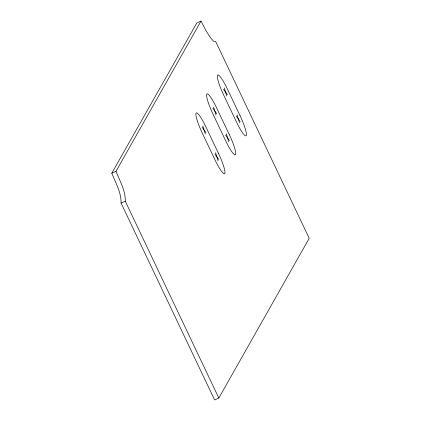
<?xml version="1.0" encoding="UTF-8"?>
<svg xmlns="http://www.w3.org/2000/svg" width="421" height="421" viewBox="0 0 421 421"><rect width="100%" height="100%" fill="white"/><g stroke="black" fill="none" stroke-linecap="round" stroke-linejoin="round"><path stroke-width="0.63" d="M121.074 203.106C121.359 192.513 115.586 182.814 111.797 173.21L196.807 22.955L201.012 21.05L205.79 30.317L210.253 37.453L213.715 41.369L215.652 41.468L309.203 238.312L218.831 398.045L214.626 399.95L121.074 203.106L125.279 201.206C125.563 190.608 119.79 180.909 116.001 171.305L201.012 21.05M111.797 173.21L116.001 171.305M223.54 89.252L227.445 94.699M236.297 116.091L240.202 121.537M212.815 108.213L216.715 113.659M225.567 135.052L229.471 140.498M202.085 127.174L205.99 132.62M214.842 154.012L218.746 159.459M125.279 201.206L218.831 398.045M237.012 114.828L239.486 122.8M224.256 87.989L226.73 95.962M226.282 133.789L228.756 141.761M213.531 106.95L216.005 114.922M215.557 152.749L218.031 160.722M202.801 125.911L205.274 133.883M240.033 115.654L227.282 88.815A18.692 2.952 65.6 0 0 217.52 75.201A18.692 2.952 65.6 0 0 223.704 95.135L236.46 121.974A18.692 2.952 65.6 0 0 246.222 135.588A18.692 2.952 65.6 0 0 240.033 115.654M229.308 134.615L216.552 107.776A18.692 2.952 65.6 0 0 206.795 94.162A18.692 2.952 65.6 0 0 212.979 114.096L225.735 140.935A18.692 2.952 65.6 0 0 235.492 154.549A18.692 2.952 65.6 0 0 229.308 134.615M218.583 153.576L205.827 126.737A18.692 2.952 65.6 0 0 196.065 113.123A18.692 2.952 65.6 0 0 202.254 133.057L215.005 159.896A18.692 2.952 65.6 0 0 224.767 173.51A18.692 2.952 65.6 0 0 218.583 153.576"/></g></svg>
